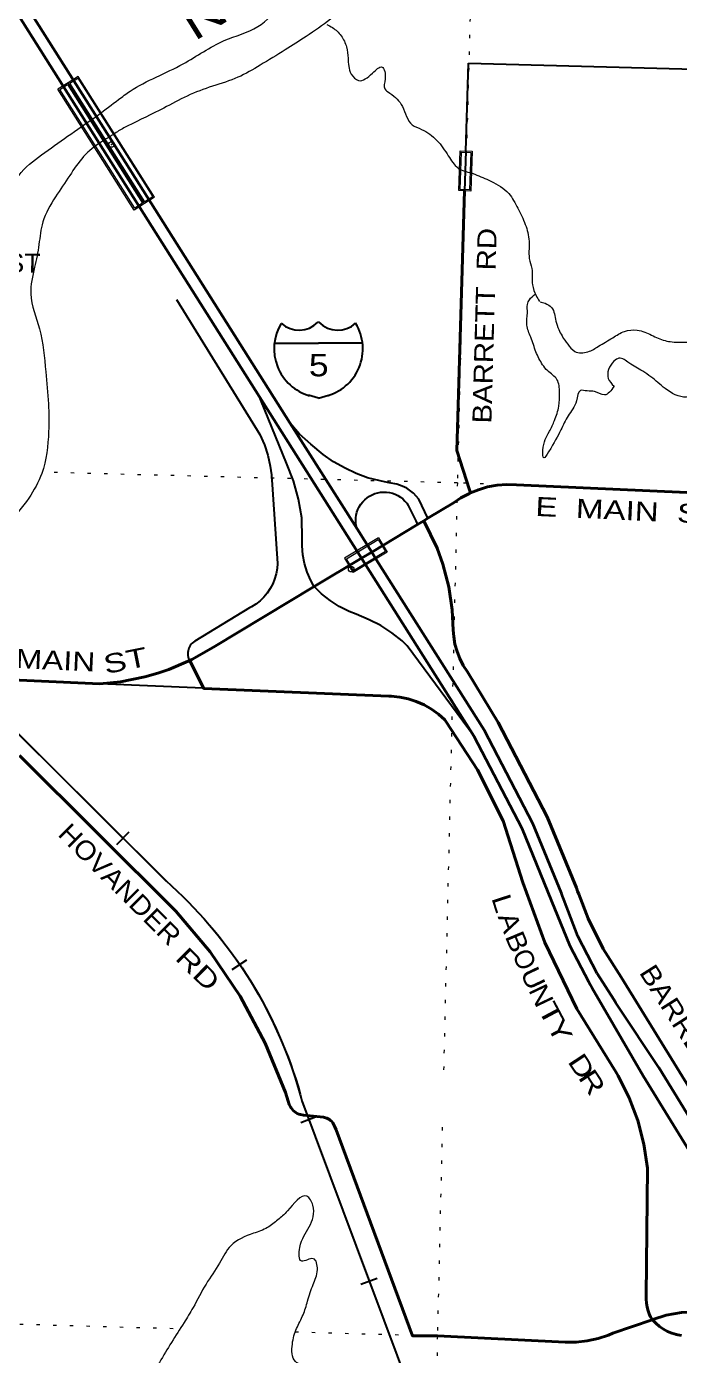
# Model space of a CAD drawing. Header units: feet. Extents: x -489137 to -242534, y 368785 to 558127.
# Drawn here: x -385031 to -380919, y 493543 to 501906 of the extents above; entities that cross this region are included whole.
import ezdxf
from ezdxf.enums import TextEntityAlignment as Align

# ---------------------------------------------------------------- set-up
doc = ezdxf.new("R2010")
doc.units = ezdxf.units.FT
doc.header["$LTSCALE"] = 70
doc.header["$PDMODE"] = 32
doc.header["$PDSIZE"] = 35
doc.linetypes.add('DOTTED', pattern=[1.5, 0.3, -1.2])
for name, color, linetype, lineweight in [('15', 7, 'Continuous', 25), ('18', 7, 'Continuous', 35), ('19', 7, 'Continuous', 25), ('26', 7, 'Continuous', 40), ('27', 7, 'Continuous', 13), ('29', 7, 'Continuous', 25), ('31', 7, 'Continuous', 13), ('34', 7, 'Continuous', 25), ('39', 7, 'Continuous', 13), ('55', 7, 'Continuous', 13), ('7', 7, 'DOTTED', 13)]:
    doc.layers.add(name, color=color, linetype=linetype, lineweight=lineweight)
doc.layers.add('41', color=7, linetype='Continuous')

msp = doc.modelspace()

# ---------------------------------------------------------------- linework, layer by layer
at = {"layer": '15'}
for p, q in [((-383195.79, 500044.52), (-383192.89, 500047.43)), ((-383189.72, 500045.05), (-383193.15, 500047.43)), ((-383468.5, 499913.05), (-383192.09, 499913.05)), ((-383192.09, 499567.47), (-383255.98, 499585.43)), ((-383192.62, 499567.21), (-383128.99, 499585.95))]:
    msp.add_line(p, q, dxfattribs=at)
msp.add_lwpolyline([(-382916.73, 499913.05), (-383192.62, 499913.05), (-383192.09, 499913.05)], dxfattribs=at)
for centre, radius, start, end in [((-383165.87, 499877.95), 306.13, 148.44437, 254.43379), ((-383314.47, 500160.56), 165.66, 227.34302, 315.81162), ((-383070.78, 500160.56), 165.66, 224.18881, 312.69398), ((-383219.38, 499877.96), 306.13, 283.08095, 31.62464)]:
    msp.add_arc(centre, radius, start, end, dxfattribs=at)
at = {"layer": '18'}
for p, q in [((-384484.17, 501170.79), (-384993.16, 501975.59)), ((-382857.42, 498598.66), (-382949.56, 498744.35))]:
    msp.add_line(p, q, dxfattribs=at)
for points in [[(-383564.07, 499575.72), (-384548.61, 501132.39), (-385304.87, 502328.14), (-385316.52, 502346.57), (-385327.45, 502368.14), (-385403.88, 502518.96), (-385459.16, 502647.06), (-385484.24, 502705.18)], [(-382949.56, 498744.35), (-383372.02, 499412.33), (-383372.17, 499412.57), (-384484.17, 501170.79)], [(-382211.95, 497437.83), (-382893.55, 498515.52), (-382921.69, 498560.02), (-383564.07, 499575.72)], [(-380054.86, 493732.69), (-381049.5, 495355.2), (-381307.3, 495742.14), (-381320.48, 495761.92), (-381333.38, 495782.14), (-381437.72, 495945.77), (-381558.51, 496182.16), (-381646.68, 496411.09), (-381655.21, 496433.23), (-381662.52, 496451.09), (-381842.31, 496890.34), (-382147.33, 497475.91), (-382828.18, 498552.43), (-382857.42, 498598.66)], [(-380192.22, 493749.36), (-381148.63, 495302.6), (-381467.94, 495854.02), (-381479.46, 495873.92), (-381490.04, 495894.02), (-381607.9, 496117.88), (-381724.81, 496405.43), (-381910.55, 496859.22), (-382211.95, 497437.83)]]:
    msp.add_lwpolyline(points, dxfattribs=at)
at = {"layer": '19'}
for points in [[(-383218.66, 498381.46), (-383221.25, 498384.02), (-383240.34, 498419.38), (-383262.83, 498471.72), (-383279.72, 498526.12), (-383290.83, 498581.98), (-383296.05, 498638.71), (-383295.3, 498695.66), (-383296.52, 498802.19), (-383297.79, 498813.78), (-383317.68, 498931.95), (-383349.82, 499047.4), (-383393.84, 499158.85), (-383555.43, 499554.56), (-383564.07, 499575.72)], [(-382503.77, 498811.31), (-382559.5, 498931.79), (-382594.9, 498968.79), (-382635.75, 499000.51), (-382665.7, 499013.72), (-382698.38, 499026.94), (-382747.39, 499034.86), (-382777.35, 499040.15), (-382804.58, 499048.08), (-382883.54, 499066.58), (-382954.34, 499093.01), (-383025.14, 499127.37), (-383098.66, 499167.01), (-383164.02, 499211.94), (-383240.26, 499278.02), (-383311.06, 499341.45), (-383372.17, 499412.57)], [(-382949.56, 498744.35), (-382953.4, 498757.73), (-382956.65, 498776.14), (-382957.96, 498794.79), (-382957.31, 498813.47), (-382954.71, 498831.99), (-382950.2, 498850.13), (-382943.81, 498867.7), (-382935.62, 498884.5), (-382925.71, 498900.36), (-382914.21, 498915.1), (-382901.22, 498928.55), (-382886.91, 498940.57), (-382871.41, 498951.03), (-382854.9, 498959.81), (-382837.57, 498966.82), (-382819.6, 498971.98), (-382801.19, 498975.23), (-382782.54, 498976.54), (-382763.86, 498975.9), (-382745.34, 498973.3), (-382727.2, 498968.78), (-382709.63, 498962.39), (-382692.82, 498954.2), (-382676.96, 498944.3), (-382662.23, 498932.79), (-382648.78, 498919.81), (-382636.75, 498905.49), (-382627.46, 498891.9), (-382579.83, 498795.82), (-382568.27, 498772.52)], [(-382211.95, 497437.83), (-382633.6, 498009.6), (-382665.7, 498039.8), (-382730.1, 498091.28), (-382799.53, 498135.75), (-382873.22, 498172.71), (-382955.88, 498207.53), (-383000.22, 498225.11), (-383061.43, 498255.92), (-383119.08, 498292.95), (-383172.55, 498335.81), (-383218.66, 498381.46)]]:
    msp.add_lwpolyline(points, dxfattribs=at)
at = {"layer": '26'}
for p, q in [((-382857.42, 498598.66), (-382568.27, 498772.52)), ((-383218.66, 498381.46), (-382921.69, 498560.02)), ((-382921.69, 498560.02), (-382857.42, 498598.66))]:
    msp.add_line(p, q, dxfattribs=at)
for points in [[(-382235.18, 498971.1), (-382241.55, 498990.97), (-382320.81, 499238.43), (-382271.89, 500872.54)], [(-382503.77, 498811.31), (-382338.5, 498910.68), (-382295.53, 498939.49), (-382241.98, 498968.31), (-382235.18, 498971.1)], [(-380686.28, 498964.92), (-381946.08, 499022.02), (-382006.87, 499023.84), (-382067.51, 499019.29), (-382127.34, 499008.43), (-382185.71, 498991.38), (-382235.18, 498971.1)], [(-382568.27, 498772.52), (-382528.58, 498796.39), (-382503.77, 498811.31)], [(-380379.65, 494452.72), (-381287.19, 495923.44), (-381400.63, 496102.35), (-381494.75, 496292.14), (-381552.79, 496445.3), (-381560.42, 496465.44), (-381568.55, 496485.3), (-381751.33, 496931.84), (-382061.18, 497526.69), (-382253.74, 497845.21), (-382280.29, 497885.4), (-382302.49, 497928.14), (-382320.1, 497972.97), (-382332.93, 498019.4), (-382340.84, 498066.91), (-382343.61, 498107.11), (-382349.73, 498234.82), (-382371.75, 498380.77), (-382408.9, 498523.61), (-382444.88, 498623.85), (-382528.58, 498796.39)], [(-384004.3, 497916.6), (-383993.64, 497921.2), (-383990.94, 497922.37), (-383853.77, 497999.58), (-383218.66, 498381.46)], [(-385353.11, 497804.89), (-384569.95, 497768.45), (-384439.99, 497781.85), (-384285.67, 497812.9), (-384203.72, 497836.15), (-384135.44, 497859.91), (-384013.64, 497912.56), (-384004.3, 497916.6)], [(-381088.45, 493767.18), (-381101.08, 493786.38), (-381107.51, 493798.76), (-381116.73, 493822.22), (-381123.45, 493846.52), (-381127.59, 493871.39), (-381129.11, 493896.55), (-381128.2, 493919.46), (-381119.76, 494721.56), (-381143.15, 494873.1), (-381182.24, 495021.36), (-381236.62, 495164.72), (-381305.69, 495301.62), (-381320.95, 495327.66), (-381565.48, 495723.25), (-381767.33, 496142.23), (-381905.15, 496518.02), (-382028.68, 496907.69), (-382191.8, 497227.95), (-382387.51, 497529.41), (-382397.41, 497542.96), (-382437.5, 497578.87), (-382481.13, 497610.38), (-382527.81, 497637.16), (-382577.04, 497658.92), (-382628.27, 497675.41), (-382680.95, 497686.46), (-382734.48, 497691.93), (-382750.22, 497692.47), (-383915.23, 497741.11), (-383998.57, 497905.34), (-384004.3, 497916.6)], [(-381088.45, 493767.18), (-381090.81, 493766.38), (-381338.74, 493682.49), (-381366.5, 493670.81), (-381432.2, 493648.81), (-381499.85, 493633.8), (-381568.69, 493625.94), (-381637.97, 493625.31), (-382443.79, 493665.81), (-382600.89, 493666.8), (-383082.09, 494961.88), (-383089.53, 494981.92), (-383099.46, 495001.88), (-383103.13, 495007.27), (-383109.34, 495014.63), (-383116.3, 495021.3), (-383123.91, 495027.21), (-383132.1, 495032.29), (-383140.78, 495036.48), (-383141.14, 495036.61), (-383161.19, 495042.41), (-383181.14, 495044.44), (-383266.31, 495053.14), (-383286.51, 495055.2), (-383306.31, 495058.23), (-383307.06, 495058.39), (-383317.07, 495061.61), (-383326.68, 495065.86), (-383335.81, 495071.09), (-383344.33, 495077.24), (-383352.16, 495084.25), (-383359.22, 495092.04), (-383365.43, 495100.53), (-383366.34, 495102.09), (-383376.1, 495122.12), (-383382.74, 495142.09), (-383401.11, 495197.36), (-383527.36, 495508.4), (-383685.44, 495804.53), (-383873.6, 496082.52), (-384089.79, 496339.32), (-385074.7, 497318.11)], [(-380192.22, 493749.36), (-380663.45, 493806.57), (-380710.52, 493812.55), (-380808.36, 493817.32), (-380906.17, 493811.83), (-381002.87, 493796.14), (-381085.89, 493768.05), (-381088.45, 493767.18)], [(-380906.99, 493667.89), (-380928.53, 493671.97), (-380937.89, 493673.75), (-380966.51, 493682.36), (-380994.08, 493693.91), (-381020.28, 493708.29), (-381044.84, 493725.32), (-381067.49, 493744.83), (-381087.97, 493766.59), (-381088.45, 493767.18)]]:
    msp.add_lwpolyline(points, dxfattribs=at)
at = {"layer": '29'}
for p, q in [((-382264.42, 501122.44), (-382247.83, 501676.55)), ((-382264.42, 501122.44), (-382271.89, 500872.54)), ((-384085.95, 500188.36), (-383561.3, 499338.44)), ((-383918.1, 497741.23), (-384569.95, 497768.45)), ((-381088.45, 493767.18), (-381095.89, 493776.38))]:
    msp.add_line(p, q, dxfattribs=at)
for points in [[(-382247.83, 501676.55), (-378455.4, 501574.91), (-378435.3, 501574.37)], [(-383561.3, 499338.44), (-383532.52, 499274.47), (-383510.58, 499207.84), (-383495.73, 499139.28), (-383489.13, 499084.46), (-383451.32, 498527.75)], [(-383451.32, 498527.75), (-383453.56, 498494.38), (-383459.27, 498461.41), (-383468.4, 498429.23), (-383480.84, 498398.17), (-383496.46, 498368.59), (-383515.08, 498340.8), (-383536.51, 498315.11), (-383560.51, 498291.8), (-383586.81, 498271.13), (-383615.13, 498253.32), (-383626.36, 498247.34), (-383972.19, 498037.76)], [(-383972.19, 498037.76), (-383980.04, 498032.31), (-383987.27, 498026.06), (-383993.82, 498019.1), (-383999.6, 498011.49), (-384004.55, 498003.31), (-384008.62, 497994.66), (-384011.76, 497985.64), (-384013.95, 497976.34), (-384015.15, 497966.85), (-384015.35, 497957.3), (-384014.55, 497947.77), (-384012.76, 497938.39), (-384010, 497929.24), (-384006.3, 497920.43), (-384004.3, 497916.6), (-384003.64, 497915.34)]]:
    msp.add_lwpolyline(points, dxfattribs=at)
at = {"layer": '31'}
for p, q in [((-382308.8, 500873.87), (-382299.81, 501123.71)), ((-382299.81, 501123.71), (-382224.86, 501121.01))]:
    msp.add_line(p, q, dxfattribs=at)
msp.add_lwpolyline([(-382224.86, 501121.01), (-382233.85, 500871.17), (-382308.8, 500873.87)], dxfattribs=at)
msp.add_lwpolyline([(-382292.1, 501115.42), (-382233.14, 501113.3), (-382241.55, 500879.45), (-382300.51, 500881.57)], close=True, dxfattribs=at)
at = {"layer": '34', "lineweight": 13}
for p, q in [((-386039.63, 498401.19), (-384155.56, 496529.88)), ((-383297.43, 495145.39), (-380037.34, 486429.09))]:
    msp.add_line(p, q, dxfattribs=at)
at = {"layer": '34'}
for p, q in [((-384462.33, 496759.17), (-384384.39, 496837.65)), ((-383735.28, 495970.47), (-383643.73, 496032.54)), ((-383303.43, 495008.71), (-383199.83, 495047.46)), ((-382925.5, 493990.81), (-382821.9, 494029.56))]:
    msp.add_line(p, q, dxfattribs=at)
msp.add_lwpolyline([(-386038.92, 498402.03), (-384154.81, 496530.68), (-384118.24, 496498.22), (-384082.59, 496465.08), (-384047.5, 496431.32), (-384012.57, 496396.95), (-383978.58, 496361.91), (-383945.36, 496326.44), (-383912.3, 496290.35), (-383880.18, 496253.62), (-383848.82, 496216.43), (-383817.82, 496178.44), (-383787.78, 496140.17), (-383758.12, 496101.49), (-383729.19, 496061.97), (-383701.22, 496022.18), (-383673.83, 495981.77), (-383647.01, 495941.13), (-383620.91, 495899.64), (-383595.61, 495858.09), (-383571.05, 495815.71), (-383547.29, 495773.28), (-383524.08, 495730.21), (-383501.83, 495686.89), (-383480.35, 495643.12), (-383459.45, 495599.11), (-383439.49, 495554.45), (-383420.13, 495509.55), (-383401.72, 495464.39), (-383383.9, 495418.99), (-383367.23, 495373.12), (-383351.15, 495327.01), (-383335.85, 495280.86), (-383321.33, 495234.26), (-383307.76, 495187.4), (-383296.38, 495145.73), (-380036.31, 486429.48)], dxfattribs=at)
at = {"layer": '34', "lineweight": 13}
msp.add_arc((-385998.99, 494429.11), 2794.9, 14.84957, 48.73308, dxfattribs=at)
at = {"layer": '39'}
for points in [[(-378170, 508771.73), (-378093.21, 508665.67), (-378092.15, 508461.27), (-378149.6, 508271.33), (-378186.77, 508097.48), (-378244.31, 507887.31), (-378283.51, 507713.47), (-378387.61, 507481.27), (-378632.87, 507304.43), (-378774.74, 507203.96), (-378932.68, 507123.81), (-379104.73, 507049.8), (-379313, 507006.33), (-379480.8, 506978.85), (-379618.21, 506969.43), (-379824.18, 506984.63), (-380005.86, 507011.86), (-380131.12, 507008.44), (-380333.28, 506977.09), (-380474.98, 506913.04), (-380592.43, 506852.93), (-380661.76, 506713.64), (-380664.45, 506569.97), (-380630.55, 506474.69), (-380506.16, 506291.93), (-380407.53, 506216.55), (-380361.73, 506074.66), (-380334.09, 505936.91), (-380342.88, 505785.18), (-380378.24, 505568.83), (-380460.04, 505354.73), (-380571.84, 505205.54), (-380719.72, 505117.25), (-380843.16, 505069.3), (-380974.55, 505051.75), (-381168.34, 505081.06), (-381331.9, 505096.05), (-381513.92, 505050.43), (-381591.1, 504959.75), (-381682.91, 504765.94), (-381748.17, 504634.73), (-381704.52, 504464.52), (-381559.83, 504301.9), (-381433.12, 504183.88), (-381326.97, 503989.07), (-381279.36, 503800.63), (-381205.36, 503642.41), (-381196.27, 503425.83), (-381221.27, 503264.06), (-381314.78, 503139.06), (-381537.45, 503039), (-381713.58, 502956.92), (-381833.38, 502825.98), (-382114.9, 502669.56), (-382327.6, 502541.12), (-382477.4, 502475.09), (-382653.55, 502388.96), (-382762.9, 502330.83), (-382854.32, 502219.99), (-382978.25, 502068.84), (-383116.16, 501952.16), (-383270.19, 501843.66), (-383401.89, 501759.33), (-383559.91, 501662.99), (-383699.65, 501586.8), (-383859.49, 501530.94), (-384019.37, 501469.01), (-384167.19, 501392.86), (-384393.96, 501280.68), (-384458.77, 501244.58), (-384492.11, 501221.79)], [(-384576.46, 501351.8), (-384451.77, 501446.91), (-384378.8, 501499.16), (-384044.68, 501671.51), (-383785.43, 501817.93), (-383574.93, 501905.91), (-383416.75, 502038.67), (-383183.76, 502183.2), (-382938.57, 502347.91), (-382859.25, 502462.86), (-382771.88, 502571.69), (-382607.6, 502710.5), (-382401.23, 502780.28), (-382221.18, 502836.04), (-382022.92, 502899.79), (-381863, 502969.82), (-381700.9, 503076.25), (-381526.63, 503192.75), (-381439.2, 503313.73), (-381392.01, 503471.34), (-381389.05, 503671.67), (-381446.77, 503856.11), (-381553.11, 504010.45), (-381677.63, 504166.9), (-381783.98, 504319.22), (-381843.68, 504511.77), (-381806.32, 504726.09), (-381748.92, 504905.91), (-381681.43, 505083.65), (-381573.8, 505204.53), (-381484.59, 505274.91), (-381306.66, 505308.41), (-381106.59, 505327.64), (-380892.33, 505354.89), (-380738.52, 505416.85), (-380598.58, 505535.54), (-380559.08, 505774.13), (-380546.23, 505929.89), (-380610.26, 506061.75), (-380706.35, 506248.42), (-380764.13, 506420.72), (-380807.66, 506615.22)], [(-383140.55, 501919.9), (-383104.29, 501899.48), (-383049.98, 501848.62), (-383015.97, 501777.62), (-383006.2, 501706.74), (-382986.47, 501607.48), (-382940.19, 501566.77), (-382853.12, 501612.88), (-382792.34, 501651.02), (-382772.48, 501578.07), (-382774.8, 501513.32), (-382742.6, 501486.85), (-382664.21, 501403.48), (-382602.13, 501287.82), (-382543.68, 501259.19), (-382447.04, 501189.9), (-382374.77, 501092.4), (-382312.51, 501015.18), (-382230.08, 500984.54)], [(-385989.73, 498191.83), (-385923, 498287.27), (-385837.59, 498408.26), (-385782.71, 498480.84), (-385594.22, 498613.45), (-385424.15, 498695.56), (-385215.44, 498834.14), (-385154.16, 498977.51), (-385100.67, 499185.68), (-385099.87, 499357.69), (-385122.98, 499598.63), (-385186.58, 499821.56), (-385210.08, 499981.55), (-385212.84, 500254.76), (-385223.53, 500562.41), (-385184.25, 500754.46), (-385063.97, 500988.6), (-384915.92, 501113.33), (-384751.75, 501229.87), (-384576.46, 501351.8)], [(-384492.11, 501221.79), (-384635.08, 501124.05), (-384671.61, 501087.81), (-384759.03, 500968.85), (-384848.55, 500833.72), (-384928.06, 500676.27), (-384952.97, 500534.74), (-384979.9, 500391.19), (-385004.92, 500223.35), (-384949.38, 500004.51), (-384910.25, 499733.14), (-384893.01, 499530.69), (-384891.8, 499356.64), (-384935.45, 499093.78), (-385016.98, 498938.37), (-385153.07, 498779.19), (-385394.4, 498578.04), (-385524.38, 498428.94), (-385664.57, 498255.61), (-385848.86, 498035.91)], [(-382230.08, 500984.54), (-382207.65, 500976.2), (-382106.84, 500933.19), (-381994.08, 500855.72), (-381937.96, 500762.35), (-381889.95, 500660.92), (-381866.2, 500555.57), (-381866.43, 500507.01), (-381864.69, 500446.29), (-381848.82, 500383.47), (-381845.26, 500280.25), (-381821.34, 500213.34), (-381801.31, 500176.82)], [(-381797.28, 500172.75), (-381765, 500164.49), (-381724.72, 500137.98), (-381696.84, 500052.84), (-381678.91, 500000.14), (-381658.9, 499959.56), (-381622.78, 499906.76), (-381578.55, 499862.02), (-381495.74, 499859.58), (-381428.91, 499893.64), (-381339.78, 499947.83), (-381264.85, 499987.93), (-381186.03, 499995.62), (-381137.61, 499983.24), (-381052.94, 499944.36), (-380966.19, 499921.66), (-380861.16, 499919.11), (-380788.42, 499922.79), (-380725.57, 499971.04), (-380648.67, 500001), (-380561.79, 500004.61), (-380515.6, 499945.69), (-380463.49, 499858.41), (-380411.39, 499767.08), (-380322.87, 499689.73), (-380240.28, 499638.72), (-380096.93, 499623.84), (-379992.13, 499570.69), (-379923.6, 499537.96), (-379905.79, 499458.95), (-379865.87, 499355.54), (-379811.72, 499272.3), (-379783.54, 499249.89), (-379682.87, 499178.56), (-379632.57, 499135.8), (-379598.41, 499097.18), (-379530.08, 499021.96), (-379431.53, 498928.37), (-379342.59, 498940.07), (-379293.94, 498976.25), (-379263.25, 499061.09), (-379164.03, 499111.18), (-379072.95, 499149.17), (-379004.05, 499195.36), (-378933.36, 499192.98), (-378790.01, 499176.07), (-378721.23, 499197.98), (-378664.63, 499205.79), (-378642.78, 499126.76), (-378551.72, 499160.7), (-378464.48, 499241.21), (-378375.61, 499238.73), (-378307.43, 499131.14), (-378289.46, 499084.5), (-378186.68, 499033.39), (-378124.22, 498998.67), (-377939.98, 499086.78), (-377915.59, 499119.04), (-377828.31, 499207.64), (-377757.32, 499270.01), (-377670.1, 499346.47), (-377560.82, 499388.42), (-377483.88, 499426.48), (-377380.74, 499450.24), (-377293.59, 499512.54), (-377263.01, 499571.07), (-377238.39, 499653.92), (-377207.63, 499750.9), (-377158.82, 499821.48), (-377081.92, 499851.45), (-377033.33, 499873.46), (-376958.69, 499852.85), (-376874.1, 499797.78), (-376759.09, 499768.87), (-376700.45, 499782.74), (-376655.64, 499861.44), (-376641.16, 499934.22), (-376616.65, 499990.76), (-376606.07, 500093.91), (-376595.52, 500191), (-376582.96, 500284.02), (-376550.22, 500374.92), (-376485.21, 500453.52), (-376388.04, 500497.55), (-376301.11, 500511.27), (-376208.25, 500498.66), (-376075.15, 500449.42), (-375980.39, 500410.49), (-375917.77, 500410.18), (-375862.86, 500488.82), (-375811.93, 500579.63), (-375761.18, 500634.02), (-375682.36, 500641.71), (-375579.1, 500691.78), (-375475.91, 500727.69), (-375405.09, 500753.64), (-375352.74, 500716.95)], [(-375352.74, 500716.95), (-375334.91, 500641.98), (-375351.29, 500593.5), (-375377.65, 500573.39), (-375488.96, 500529.43), (-375569.87, 500505.56), (-375628.51, 500493.71), (-375693.31, 500459.64), (-375774.51, 500375.05), (-375825.38, 500296.38), (-375916.56, 500236.13), (-376041.8, 500236.77), (-376152.8, 500259.59), (-376197.18, 500271.95), (-376296.16, 500274.48), (-376403.47, 500220.38), (-376436.28, 500115.31), (-376442.72, 500034.4), (-376451.16, 499957.54), (-376475.88, 499854.46), (-376492.32, 499795.85), (-376553.29, 499717.24), (-376656.52, 499673.24), (-376719.22, 499655.34), (-376802.15, 499633.5), (-376872.63, 499680.4), (-376926.94, 499729.24), (-376981.47, 499733.57), (-377036.22, 499687.3), (-377085.23, 499574.22), (-377144.24, 499483.45), (-377245.71, 499382.78), (-377294.36, 499346.6), (-377371.21, 499328.77), (-377441.96, 499319.01), (-377512.87, 499274.85), (-377563.64, 499216.42), (-377592.36, 499123.48), (-377619.19, 499000.17), (-377680.08, 498939.76), (-377746.85, 498915.82), (-377854.2, 498855.65), (-377914.94, 498825.6), (-378006.1, 498771.42), (-378054.81, 498721.07), (-378099.47, 498674.75), (-378184.48, 498638.76), (-378235, 498634.97), (-378263.05, 498683.68), (-378319.61, 498685.99), (-378368.17, 498668.02), (-378408.18, 498751.19), (-378419.99, 498818.03), (-378504.94, 498796.2), (-378561.58, 498778.27), (-378616.12, 498778.55), (-378741.73, 498700.26), (-378830.81, 498658.21), (-378907.6, 498652.53), (-378945.81, 498689.15), (-378997.97, 498766.31), (-379038.03, 498839.37), (-379088.52, 498843.67), (-379191.86, 498775.39), (-379236.57, 498716.92), (-379299.53, 498644.39), (-379358.33, 498598.14), (-379449.22, 498600.63), (-379533.96, 498623.31), (-379612.45, 498686.44), (-379652.33, 498797.95), (-379668.22, 498856.72), (-379781.5, 498822.89), (-379872.19, 498867.86), (-379932.4, 498951.14), (-379944.08, 499046.31), (-380026.46, 499141.84), (-380141.2, 499227.42), (-380235.77, 499306.82), (-380294.15, 499351.63), (-380382.61, 499441.12), (-380438.86, 499508.19), (-380505.2, 499577.33), (-380539.19, 499652.38), (-380581.25, 499729.49), (-380639.9, 499715.62), (-380727.14, 499635.11), (-380802.09, 499590.97), (-380874.89, 499573.13), (-381009.98, 499628.45), (-381098.52, 499701.75), (-381150.88, 499736.41), (-381237.49, 499789.47), (-381299.98, 499818.11), (-381332.39, 499800.07), (-381367.24, 499690.96), (-381331.11, 499642.21)], [(-381331.11, 499642.21), (-381391.96, 499587.88), (-381454.49, 499608.43), (-381500.93, 499612.71), (-381543.34, 499614.95), (-381567.88, 499550.32), (-381620.85, 499455.47), (-381665.69, 499368.68), (-381743.11, 499229.44), (-381773.59, 499191.14), (-381779.42, 499239.74), (-381738.46, 499358.93), (-381705.82, 499427.57), (-381679.15, 499516.48), (-381674.7, 499603.47), (-381690.48, 499684.5), (-381748.81, 499739.43), (-381780.95, 499778.05), (-381822.99, 499859.21), (-381854.88, 499950.43), (-381880.79, 500027.46), (-381876.39, 500104.34), (-381876.14, 500156.96), (-381863.88, 500187.25), (-381828.43, 500222.28)], [(-386535.78, 496406.32), (-386558.99, 496193.95), (-386600.08, 496046.42), (-386614.74, 495935.2), (-386635.52, 495811.86), (-386656.75, 495591.38), (-386661.44, 495451.77), (-386725.03, 495245.67), (-386832.92, 495068.14), (-387009.82, 494820.12), (-387190.44, 494642.94), (-387304.09, 494530.19), (-387472.46, 494379.26), (-387602.3, 494260.52), (-387909, 493903.88), (-388049.02, 493766.98), (-388154.48, 493678.47), (-388233.78, 493567.56), (-388289.57, 493300.72), (-388280.23, 493136.75), (-388191.99, 492998.7), (-388077.64, 492828.13), (-387929.05, 492637.15), (-387782.55, 492430), (-387607.69, 492240.91), (-387493.02, 492139.15), (-387301.69, 492016.76), (-387174.42, 492016.12), (-386913.78, 492028.97), (-386665.19, 492054.02), (-386437.18, 491998.23), (-386106.27, 491917.63), (-385879.28, 491643.29), (-385727.18, 491338.97), (-385649.37, 491130.13), (-385464.96, 490821.6), (-385380.6, 490717.97), (-385171.4, 490528.71), (-384874.61, 490494.83), (-384725.07, 490506.22), (-384589.78, 490495.41), (-384410.21, 490447.96), (-384190.56, 490333.53), (-384063.74, 490237.77), (-383935.1, 490099.51), (-383867.55, 489856.33), (-383878.84, 489603.42), (-383878, 489350.46), (-383874.69, 489192.59), (-383912.33, 488919.59), (-383977.99, 488701.36), (-384023.76, 488416.25), (-384044.58, 488293.86)], [(-383207.93, 492684.13), (-383234.62, 492591.18), (-383221.05, 492469.69), (-383215.39, 492382.64), (-383221.99, 492267.33), (-383246.65, 492178.41), (-383277.43, 492075.36), (-383308.17, 491982.42), (-383379.16, 491920.05), (-383429.58, 491938.51), (-383488, 491971.19), (-383599.06, 491981.87), (-383693.92, 491998.54), (-383758.5, 492013.03), (-383754.13, 492083.83), (-383764.05, 492122.33), (-383828.52, 492159.09), (-383935.46, 492185.93), (-384003.89, 492238.9), (-384068.26, 492297.91), (-384124.75, 492312.36), (-384209.51, 492331), (-384253.55, 492416.22), (-384247.17, 492484.99), (-384228.56, 492577.99), (-384212.12, 492636.59), (-384254.34, 492681.33), (-384278.35, 492730.02), (-384288.25, 492772.56), (-384300.14, 492821.19), (-384308.17, 492833.37), (-384328.2, 492869.9), (-384338.3, 492869.95), (-384360.77, 492815.43), (-384395.39, 492756.91), (-384470.29, 492722.89), (-384488.29, 492761.43), (-384447.32, 492882.65), (-384392.1, 493028.07), (-384342.89, 493183.65), (-384267.34, 493357.3), (-384193.96, 493498.59), (-384039.26, 493748.75), (-383982.26, 493843.57), (-383900.77, 493990.89), (-383815.3, 494124.02), (-383744.09, 494232.94), (-383602.32, 494311.15), (-383513.27, 494347.12), (-383448.4, 494395.37), (-383387.54, 494451.72), (-383265.9, 494544.2), (-383227.79, 494487.34), (-383250.64, 494351.87), (-383309.82, 494222.65), (-383298.11, 494135.57), (-383225.31, 494151.4), (-383199.38, 494082.46), (-383226.07, 493989.5), (-383260.9, 493884.45), (-383289.59, 493797.58), (-383330.39, 493712.79), (-383357.11, 493613.76), (-383337.42, 493504.38), (-383272.97, 493463.58), (-383247.15, 493368.34), (-383281.9, 493281.5), (-383324.67, 493206.84), (-383339.03, 493160.36), (-383355.66, 493059.26), (-383344.08, 492943.85), (-383287.35, 492979.99), (-383189.68, 493131.28), (-383084.3, 493201.57), (-383052.35, 493122.49), (-383073.2, 492984.98), (-383136.23, 492896.26), (-383179.01, 492819.58), (-383207.93, 492684.13)]]:
    msp.add_spline(points, degree=3, dxfattribs=at)
at = {"layer": '55'}
for p, q in [((-384706.27, 501592.12), (-384769.75, 501552.2)), ((-384225.21, 500831.47), (-384706.27, 501592.12)), ((-384769.75, 501552.2), (-384833.23, 501512.28)), ((-384352.17, 500751.64), (-384833.23, 501512.28)), ((-384288.69, 500791.56), (-384769.75, 501552.2)), ((-384225.21, 500831.47), (-384288.69, 500791.56)), ((-384288.69, 500791.56), (-384352.17, 500751.65))]:
    msp.add_line(p, q, dxfattribs=at)
for points in [[(-384758.7, 501549.7), (-384708.77, 501581.1), (-384236.26, 500833.97), (-384286.19, 500802.58)], [(-384822.18, 501509.79), (-384772.25, 501541.19), (-384299.74, 500794.06), (-384349.67, 500762.67)], [(-383017.03, 498557.17), (-382816.63, 498677.98), (-382770.68, 498601.75), (-382971.08, 498480.96)]]:
    msp.add_lwpolyline(points, close=True, dxfattribs=at)
for points in [[(-382813.91, 498688.97), (-383028.02, 498559.9), (-382973.81, 498469.98)], [(-382813.91, 498688.97), (-382759.7, 498599.04), (-382973.81, 498469.98)]]:
    msp.add_lwpolyline(points, dxfattribs=at)
for p in [(-384495.74, 501163.66), (-382986.72, 498491.39)]:
    msp.add_point(p, dxfattribs=at)
at = {"layer": '7'}
for p, q in [((-382220.56, 502588.67), (-382260.68, 501120.83)), ((-383339.86, 493690.98), (-382608.13, 493670.43))]:
    msp.add_line(p, q, dxfattribs=at)
for points in [[(-382286.45, 500345.01), (-382317.72, 499034.02), (-382406.44, 495256.28)], [(-379950.12, 498941.07), (-382317.72, 499034.02), (-384933.35, 499101.03)], [(-382412.93, 494979.81), (-382443.79, 493665.81), (-382512.83, 488398.5), (-382550.86, 482851.77), (-382779.25, 474004.91)], [(-388001.74, 493821.93), (-387802.34, 493816.32), (-384071.58, 493711.53)]]:
    msp.add_lwpolyline(points, dxfattribs=at)

# ---------------------------------------------------------------- texts
at = {"layer": '15', "width": 1.2}
msp.add_text(' 5 ', height=140, dxfattribs=at).set_placement((-383190.78, 499704.94), align=Align.CENTER)
at = {"layer": '27'}
for s, rotation, width, p in [('BARRETT  RD', 88.421, 1.15, (-382103.77, 499406.89)), ('SOMERSET ST', 359.242, 1.05, (-386150.66, 500372.3)), ('E  MAIN  ST', 357.405, 1.3, (-381828.44, 498826.49)), ('E MAIN ', 357.336, 1.25, (-385291.4, 497878.33)), (' ST', 11.336, 1.35, (-384591.64, 497818.43)), ('HOVANDER', 315.179, 1.1, (-384840.52, 496817.52)), ('RD', 315.179, 1.3, (-384100.58, 496037.09)), ('BARRETT RD', 302.421, 1.15, (-381176.23, 495952.53))]:
    msp.add_text(s, height=120, rotation=rotation, dxfattribs=dict(at, width=width)).set_placement(p)
for s, rotation, width, p in [('L', 288.151, 1.2, (-382088.13, 496369.93)), ('A', 290.074, 1.15, (-382043.83, 496247.59)), ('B', 292.737, 1.15, (-381996.46, 496122.88)), ('U', 295.401, 1.15, (-381895.53, 495890.82)), ('N', 295.401, 1.15, (-381843.86, 495781.99)), ('T', 298.064, 1.45, (-381781.92, 495663.5)), ('Y', 298.064, 1.3, (-381725.68, 495558.03)), ('D', 303.391, 1.3, (-381585.4, 495329.14)), ('R', 303.391, 1.3, (-381519.36, 495228.94))]:
    msp.add_text(s, height=120, rotation=rotation, dxfattribs=dict(at, width=width)).set_placement(p, align=Align.CENTER)
msp.add_text('O', height=120, rotation=292.737, dxfattribs=at).set_placement((-381950.08, 496012.2), align=Align.CENTER)
at = {"layer": '41', "width": 1.4}
msp.add_text('N', height=200, rotation=31.954, dxfattribs=at).set_placement((-383973.84, 501810.81))

doc.saveas('drawing.dxf')
